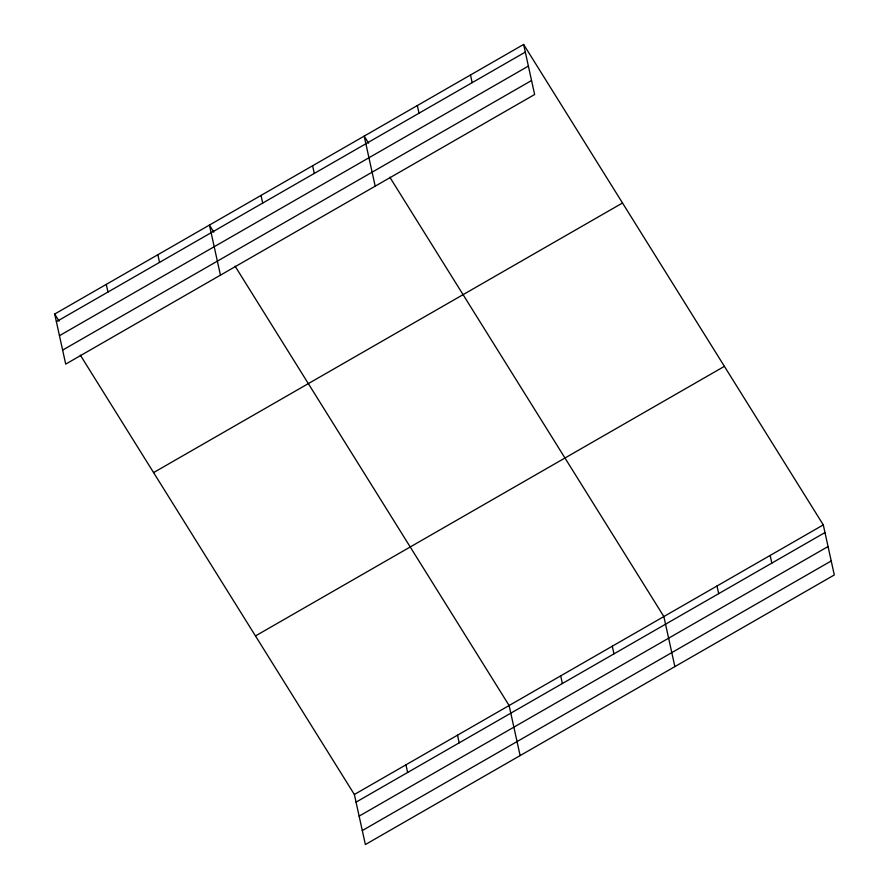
<?xml version="1.0" encoding="UTF-8"?>
<svg xmlns="http://www.w3.org/2000/svg" width="889" height="889" viewBox="0 0 889 889"><rect width="100%" height="100%" fill="white"/><g stroke="black" fill="none" stroke-linecap="round" stroke-linejoin="round"><path stroke-width="1.33" d="M523.621 44.45L534.633 94.512L65.708 364.112L54.696 314.039L523.621 44.45L823.292 524.888L834.304 574.961L365.379 844.55L354.367 794.488L80.332 355.144M56.374 321.696L525.31 52.095M59.452 335.686L528.388 66.097M62.63 350.11L531.555 80.521M153.586 472.592L622.511 202.992M255.476 635.935L724.402 366.346M354.367 794.488L823.292 524.888M356.056 802.134L824.981 532.544M359.123 816.135L828.059 546.535M362.301 830.548L831.226 560.959M368.579 143.162L364.19 136.117L375.191 186.179M389.827 177.211L663.861 616.555L674.873 666.617M213.838 232.129L209.437 225.084L220.45 275.146M235.085 266.178L509.119 705.522L520.121 755.583M54.696 314.039L59.085 321.096M770.152 555.447L771.83 563.093M717.012 585.995L718.69 593.652M612.277 646.203L613.966 653.86M470.481 75.009L472.159 82.655M560.692 675.862L562.381 683.508M417.33 105.558L419.019 113.203M457.535 735.17L459.213 742.826M312.606 165.765L314.284 173.422M405.951 764.829L407.629 772.474M261.022 195.424L262.711 203.07M157.864 254.732L159.542 262.388M106.28 284.391L107.958 292.037"/></g></svg>
